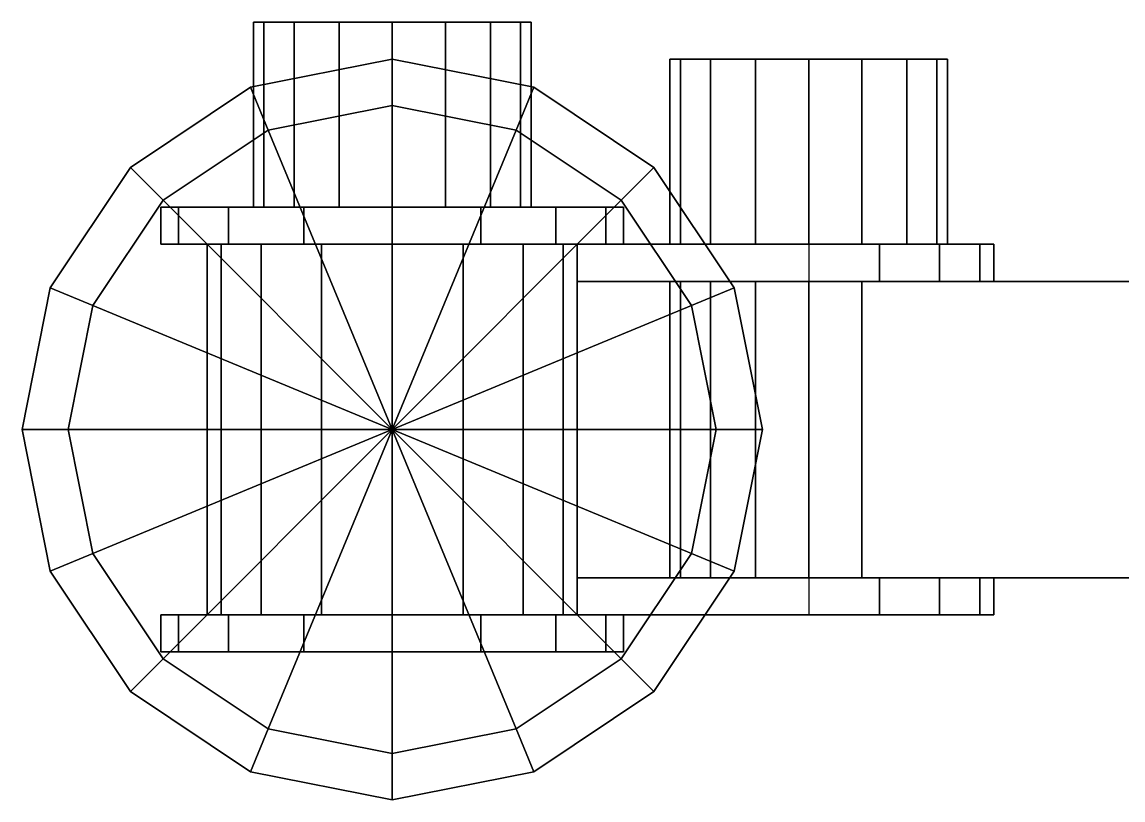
# Model space of a CAD drawing. Header units: metres. Extents: x -119 to 119, y -43 to 43.
# Drawn here: x -119 to 0, y -41.5 to 42.5 of the extents above; entities that cross this region are included whole.
import ezdxf

# ---------------------------------------------------------------- set-up
doc = ezdxf.new("R2010")
doc.units = ezdxf.units.M

msp = doc.modelspace()

# ---------------------------------------------------------------- linework, layer by layer
at = {"color": 5}
for points in [[(-78.961914, 42.506096, -25), (-92.820107, 42.506096, -30.74025), (-93.961914, 42.506096, -25), (-78.961914, 42.506096, -25)], [(-78.961914, 42.506096, -25), (-93.961914, 42.506096, -25), (-92.820107, 42.506096, -19.25975), (-78.961914, 42.506096, -25)], [(-92.820107, 42.506096, -30.74025), (-92.820107, 22.506096, -30.74025), (-93.961914, 22.506096, -25), (-93.961914, 42.506096, -25)], [(-93.961914, 42.506096, -25), (-93.961914, 22.506096, -25), (-92.820107, 22.506096, -19.25975), (-92.820107, 42.506096, -19.25975)], [(-78.961914, 42.506096, -25), (-89.568512, 42.506096, -35.606606), (-92.820107, 42.506096, -30.74025), (-78.961914, 42.506096, -25)], [(-78.961914, 42.506096, -25), (-92.820107, 42.506096, -19.25975), (-89.568512, 42.506096, -14.393394), (-78.961914, 42.506096, -25)], [(-89.568512, 42.506096, -35.606606), (-89.568512, 22.506096, -35.606606), (-92.820107, 22.506096, -30.74025), (-92.820107, 42.506096, -30.74025)], [(-92.820107, 42.506096, -19.25975), (-92.820107, 22.506096, -19.25975), (-89.568512, 22.506096, -14.393394), (-89.568512, 42.506096, -14.393394)], [(-78.961914, 42.506096, -25), (-84.702164, 42.506096, -38.858192), (-89.568512, 42.506096, -35.606606), (-78.961914, 42.506096, -25)], [(-78.961914, 42.506096, -25), (-89.568512, 42.506096, -14.393394), (-84.702164, 42.506096, -11.141808), (-78.961914, 42.506096, -25)], [(-84.702164, 42.506096, -38.858192), (-84.702164, 22.506096, -38.858192), (-89.568512, 22.506096, -35.606606), (-89.568512, 42.506096, -35.606606)], [(-89.568512, 42.506096, -14.393394), (-89.568512, 22.506096, -14.393394), (-84.702164, 22.506096, -11.141808), (-84.702164, 42.506096, -11.141808)], [(-78.961914, 42.506096, -25), (-78.961914, 42.506096, -40), (-84.702164, 42.506096, -38.858192), (-78.961914, 42.506096, -25)], [(-78.961914, 42.506096, -25), (-84.702164, 42.506096, -11.141808), (-78.961914, 42.506096, -10), (-78.961914, 42.506096, -25)], [(-78.961914, 42.506096, -40), (-78.961914, 22.506096, -40), (-84.702164, 22.506096, -38.858192), (-84.702164, 42.506096, -38.858192)], [(-84.702164, 42.506096, -11.141808), (-84.702164, 22.506096, -11.141808), (-78.961914, 22.506096, -10), (-78.961914, 42.506096, -10)], [(-78.961914, 42.506096, -25), (-73.221664, 42.506096, -38.858192), (-78.961914, 42.506096, -40), (-78.961914, 42.506096, -25)], [(-78.961914, 42.506096, -25), (-68.355309, 42.506096, -35.606606), (-73.221664, 42.506096, -38.858192), (-78.961914, 42.506096, -25)], [(-78.961914, 42.506096, -25), (-65.103722, 42.506096, -30.74025), (-68.355309, 42.506096, -35.606606), (-78.961914, 42.506096, -25)], [(-78.961914, 42.506096, -25), (-63.961914, 42.506096, -25), (-65.103722, 42.506096, -30.74025), (-78.961914, 42.506096, -25)], [(-78.961914, 42.506096, -25), (-65.103722, 42.506096, -19.25975), (-63.961914, 42.506096, -25), (-78.961914, 42.506096, -25)], [(-78.961914, 42.506096, -25), (-68.355309, 42.506096, -14.393394), (-65.103722, 42.506096, -19.25975), (-78.961914, 42.506096, -25)], [(-78.961914, 42.506096, -25), (-73.221664, 42.506096, -11.141808), (-68.355309, 42.506096, -14.393394), (-78.961914, 42.506096, -25)], [(-78.961914, 42.506096, -25), (-78.961914, 42.506096, -10), (-73.221664, 42.506096, -11.141808), (-78.961914, 42.506096, -25)], [(-73.221664, 42.506096, -38.858192), (-73.221664, 22.506096, -38.858192), (-78.961914, 22.506096, -40), (-78.961914, 42.506096, -40)], [(-78.961914, 42.506096, -10), (-78.961914, 22.506096, -10), (-73.221664, 22.506096, -11.141808), (-73.221664, 42.506096, -11.141808)], [(-68.355309, 42.506096, -35.606606), (-68.355309, 22.506096, -35.606606), (-73.221664, 22.506096, -38.858192), (-73.221664, 42.506096, -38.858192)], [(-73.221664, 42.506096, -11.141808), (-73.221664, 22.506096, -11.141808), (-68.355309, 22.506096, -14.393394), (-68.355309, 42.506096, -14.393394)], [(-65.103722, 42.506096, -30.74025), (-65.103722, 22.506096, -30.74025), (-68.355309, 22.506096, -35.606606), (-68.355309, 42.506096, -35.606606)], [(-68.355309, 42.506096, -14.393394), (-68.355309, 22.506096, -14.393394), (-65.103722, 22.506096, -19.25975), (-65.103722, 42.506096, -19.25975)], [(-63.961914, 42.506096, -25), (-63.961914, 22.506096, -25), (-65.103722, 22.506096, -30.74025), (-65.103722, 42.506096, -30.74025)], [(-65.103722, 42.506096, -19.25975), (-65.103722, 22.506096, -19.25975), (-63.961914, 22.506096, -25), (-63.961914, 42.506096, -25)], [(-48.961914, 38.506096, 80), (-48.961914, 18.506096, 80), (-47.820107, 18.506096, 85.74025), (-47.820107, 38.506096, 85.74025)], [(-47.820107, 38.506096, 74.25975), (-47.820107, 18.506096, 74.25975), (-48.961914, 18.506096, 80), (-48.961914, 38.506096, 80)], [(-33.961914, 38.506096, 80), (-48.961914, 38.506096, 80), (-47.820107, 38.506096, 85.74025), (-33.961914, 38.506096, 80)], [(-33.961914, 38.506096, 80), (-47.820107, 38.506096, 74.25975), (-48.961914, 38.506096, 80), (-33.961914, 38.506096, 80)], [(-47.820107, 38.506096, 85.74025), (-47.820107, 18.506096, 85.74025), (-44.56852, 18.506096, 90.606598), (-44.56852, 38.506096, 90.606598)], [(-44.56852, 38.506096, 69.393402), (-44.56852, 18.506096, 69.393402), (-47.820107, 18.506096, 74.25975), (-47.820107, 38.506096, 74.25975)], [(-33.961914, 38.506096, 80), (-47.820107, 38.506096, 85.74025), (-44.56852, 38.506096, 90.606598), (-33.961914, 38.506096, 80)], [(-33.961914, 38.506096, 80), (-44.56852, 38.506096, 69.393402), (-47.820107, 38.506096, 74.25975), (-33.961914, 38.506096, 80)], [(-44.56852, 38.506096, 90.606598), (-44.56852, 18.506096, 90.606598), (-39.702164, 18.506096, 93.8582), (-39.702164, 38.506096, 93.8582)], [(-39.702164, 38.506096, 66.1418), (-39.702164, 18.506096, 66.1418), (-44.56852, 18.506096, 69.393402), (-44.56852, 38.506096, 69.393402)], [(-33.961914, 38.506096, 80), (-44.56852, 38.506096, 90.606598), (-39.702164, 38.506096, 93.8582), (-33.961914, 38.506096, 80)], [(-33.961914, 38.506096, 80), (-39.702164, 38.506096, 66.1418), (-44.56852, 38.506096, 69.393402), (-33.961914, 38.506096, 80)], [(-39.702164, 38.506096, 93.8582), (-39.702164, 18.506096, 93.8582), (-33.961914, 18.506096, 95), (-33.961914, 38.506096, 95)], [(-33.961914, 38.506096, 65), (-33.961914, 18.506096, 65), (-39.702164, 18.506096, 66.1418), (-39.702164, 38.506096, 66.1418)], [(-33.961914, 38.506096, 80), (-39.702164, 38.506096, 93.8582), (-33.961914, 38.506096, 95), (-33.961914, 38.506096, 80)], [(-33.961914, 38.506096, 80), (-33.961914, 38.506096, 65), (-39.702164, 38.506096, 66.1418), (-33.961914, 38.506096, 80)], [(-33.961914, 38.506096, 95), (-33.961914, 18.506096, 95), (-28.221664, 18.506096, 93.8582), (-28.221664, 38.506096, 93.8582)], [(-28.221664, 38.506096, 66.1418), (-28.221664, 18.506096, 66.1418), (-33.961914, 18.506096, 65), (-33.961914, 38.506096, 65)], [(-33.961914, 38.506096, 80), (-33.961914, 38.506096, 95), (-28.221664, 38.506096, 93.8582), (-33.961914, 38.506096, 80)], [(-33.961914, 38.506096, 80), (-28.221664, 38.506096, 93.8582), (-23.355309, 38.506096, 90.606598), (-33.961914, 38.506096, 80)], [(-33.961914, 38.506096, 80), (-23.355309, 38.506096, 90.606598), (-20.103714, 38.506096, 85.74025), (-33.961914, 38.506096, 80)], [(-33.961914, 38.506096, 80), (-20.103714, 38.506096, 85.74025), (-18.961914, 38.506096, 80), (-33.961914, 38.506096, 80)], [(-33.961914, 38.506096, 80), (-18.961914, 38.506096, 80), (-20.103714, 38.506096, 74.25975), (-33.961914, 38.506096, 80)], [(-33.961914, 38.506096, 80), (-20.103714, 38.506096, 74.25975), (-23.355309, 38.506096, 69.393402), (-33.961914, 38.506096, 80)], [(-33.961914, 38.506096, 80), (-23.355309, 38.506096, 69.393402), (-28.221664, 38.506096, 66.1418), (-33.961914, 38.506096, 80)], [(-33.961914, 38.506096, 80), (-28.221664, 38.506096, 66.1418), (-33.961914, 38.506096, 65), (-33.961914, 38.506096, 80)], [(-28.221664, 38.506096, 93.8582), (-28.221664, 18.506096, 93.8582), (-23.355309, 18.506096, 90.606598), (-23.355309, 38.506096, 90.606598)], [(-23.355309, 38.506096, 69.393402), (-23.355309, 18.506096, 69.393402), (-28.221664, 18.506096, 66.1418), (-28.221664, 38.506096, 66.1418)], [(-23.355309, 38.506096, 90.606598), (-23.355309, 18.506096, 90.606598), (-20.103714, 18.506096, 85.74025), (-20.103714, 38.506096, 85.74025)], [(-20.103714, 38.506096, 74.25975), (-20.103714, 18.506096, 74.25975), (-23.355309, 18.506096, 69.393402), (-23.355309, 38.506096, 69.393402)], [(-20.103714, 38.506096, 85.74025), (-20.103714, 18.506096, 85.74025), (-18.961914, 18.506096, 80), (-18.961914, 38.506096, 80)], [(-18.961914, 38.506096, 80), (-18.961914, 18.506096, 80), (-20.103714, 18.506096, 74.25975), (-20.103714, 38.506096, 74.25975)]]:
    msp.add_3dface(points, dxfattribs=at)
at = {"color": 1}
for points in [[(-78.961914, 33.506096, -70), (-78.961914, 38.506096, -70), (-94.269257, 35.461273, -70), (-92.355835, 30.841881, -70)], [(-78.961914, 38.506096, -70), (-78.961914, 38.506096, -100), (-94.269257, 35.461273, -100), (-94.269257, 35.461273, -70)], [(-65.567993, 30.841881, -70), (-63.654579, 35.461273, -70), (-78.961914, 38.506096, -70), (-78.961914, 33.506096, -70)], [(-63.654579, 35.461273, -70), (-63.654579, 35.461273, -100), (-78.961914, 38.506096, -100), (-78.961914, 38.506096, -70)], [(-92.355835, 30.841881, -70), (-94.269257, 35.461273, -70), (-107.246185, 26.790367, -70), (-103.710648, 23.254829, -70)], [(-94.269257, 35.461273, -70), (-94.269257, 35.461273, -100), (-107.246185, 26.790367, -100), (-107.246185, 26.790367, -70)], [(-54.213181, 23.254829, -70), (-50.677643, 26.790367, -70), (-63.654579, 35.461273, -70), (-65.567993, 30.841881, -70)], [(-50.677643, 26.790367, -70), (-50.677643, 26.790367, -100), (-63.654579, 35.461273, -100), (-63.654579, 35.461273, -70)], [(-78.961914, -1.493904, -50), (-78.961914, 33.506096, -50), (-92.355835, 30.841881, -50), (-78.961914, -1.493904, -50)], [(-78.961914, 33.506096, -50), (-78.961914, 33.506096, -70), (-92.355835, 30.841881, -70), (-92.355835, 30.841881, -50)], [(-78.961914, -1.493904, -50), (-65.567993, 30.841881, -50), (-78.961914, 33.506096, -50), (-78.961914, -1.493904, -50)], [(-65.567993, 30.841881, -50), (-65.567993, 30.841881, -70), (-78.961914, 33.506096, -70), (-78.961914, 33.506096, -50)], [(-78.961914, -1.493904, -50), (-92.355835, 30.841881, -50), (-103.710648, 23.254829, -50), (-78.961914, -1.493904, -50)], [(-92.355835, 30.841881, -50), (-92.355835, 30.841881, -70), (-103.710648, 23.254829, -70), (-103.710648, 23.254829, -50)], [(-78.961914, -1.493904, -50), (-54.213181, 23.254829, -50), (-65.567993, 30.841881, -50), (-78.961914, -1.493904, -50)], [(-54.213181, 23.254829, -50), (-54.213181, 23.254829, -70), (-65.567993, 30.841881, -70), (-65.567993, 30.841881, -50)], [(-103.710648, 23.254829, -70), (-107.246185, 26.790367, -70), (-115.917099, 13.813431, -70), (-111.297699, 11.900017, -70)], [(-107.246185, 26.790367, -70), (-107.246185, 26.790367, -100), (-115.917099, 13.813431, -100), (-115.917099, 13.813431, -70)], [(-46.626129, 11.900017, -70), (-42.006737, 13.813431, -70), (-50.677643, 26.790367, -70), (-54.213181, 23.254829, -70)], [(-42.006737, 13.813431, -70), (-42.006737, 13.813431, -100), (-50.677643, 26.790367, -100), (-50.677643, 26.790367, -70)], [(-78.961914, -1.493904, -50), (-103.710648, 23.254829, -50), (-111.297699, 11.900017, -50), (-78.961914, -1.493904, -50)], [(-103.710648, 23.254829, -50), (-103.710648, 23.254829, -70), (-111.297699, 11.900017, -70), (-111.297699, 11.900017, -50)], [(-78.961914, -1.493904, -50), (-46.626129, 11.900017, -50), (-54.213181, 23.254829, -50), (-78.961914, -1.493904, -50)], [(-46.626129, 11.900017, -50), (-46.626129, 11.900017, -70), (-54.213181, 23.254829, -70), (-54.213181, 23.254829, -50)], [(-111.297699, 11.900017, -70), (-115.917099, 13.813431, -70), (-118.961914, -1.493904, -70), (-113.961914, -1.493904, -70)], [(-115.917099, 13.813431, -70), (-115.917099, 13.813431, -100), (-118.961914, -1.493904, -100), (-118.961914, -1.493904, -70)], [(-43.961914, -1.493904, -70), (-38.961914, -1.493904, -70), (-42.006737, 13.813431, -70), (-46.626129, 11.900017, -70)], [(-38.961914, -1.493904, -70), (-38.961914, -1.493904, -100), (-42.006737, 13.813431, -100), (-42.006737, 13.813431, -70)], [(-78.961914, -1.493904, -50), (-111.297699, 11.900017, -50), (-113.961914, -1.493904, -50), (-78.961914, -1.493904, -50)], [(-111.297699, 11.900017, -50), (-111.297699, 11.900017, -70), (-113.961914, -1.493904, -70), (-113.961914, -1.493904, -50)], [(-78.961914, -1.493904, -50), (-43.961914, -1.493904, -50), (-46.626129, 11.900017, -50), (-78.961914, -1.493904, -50)], [(-43.961914, -1.493904, -50), (-43.961914, -1.493904, -70), (-46.626129, 11.900017, -70), (-46.626129, 11.900017, -50)], [(-113.961914, -1.493904, -70), (-118.961914, -1.493904, -70), (-115.917099, -16.801239, -70), (-111.297699, -14.887825, -70)], [(-118.961914, -1.493904, -70), (-118.961914, -1.493904, -100), (-115.917099, -16.801239, -100), (-115.917099, -16.801239, -70)], [(-78.961914, -1.493904, -50), (-113.961914, -1.493904, -50), (-111.297699, -14.887825, -50), (-78.961914, -1.493904, -50)], [(-113.961914, -1.493904, -50), (-113.961914, -1.493904, -70), (-111.297699, -14.887825, -70), (-111.297699, -14.887825, -50)], [(-78.961914, -1.493904, -50), (-111.297699, -14.887825, -50), (-103.710648, -26.242641, -50), (-78.961914, -1.493904, -50)], [(-78.961914, -1.493904, -50), (-103.710648, -26.242641, -50), (-92.355835, -33.829689, -50), (-78.961914, -1.493904, -50)], [(-78.961914, -1.493904, -50), (-92.355835, -33.829689, -50), (-78.961914, -36.493904, -50), (-78.961914, -1.493904, -50)], [(-78.961914, -1.493904, -50), (-46.626129, -14.887825, -50), (-43.961914, -1.493904, -50), (-78.961914, -1.493904, -50)], [(-78.961914, -1.493904, -50), (-54.213181, -26.242641, -50), (-46.626129, -14.887825, -50), (-78.961914, -1.493904, -50)], [(-78.961914, -1.493904, -50), (-65.567993, -33.829689, -50), (-54.213181, -26.242641, -50), (-78.961914, -1.493904, -50)], [(-78.961914, -1.493904, -50), (-78.961914, -36.493904, -50), (-65.567993, -33.829689, -50), (-78.961914, -1.493904, -50)], [(-46.626129, -14.887825, -50), (-46.626129, -14.887825, -70), (-43.961914, -1.493904, -70), (-43.961914, -1.493904, -50)], [(-46.626129, -14.887825, -70), (-42.006737, -16.801239, -70), (-38.961914, -1.493904, -70), (-43.961914, -1.493904, -70)], [(-42.006737, -16.801239, -70), (-42.006737, -16.801239, -100), (-38.961914, -1.493904, -100), (-38.961914, -1.493904, -70)], [(-111.297699, -14.887825, -70), (-115.917099, -16.801239, -70), (-107.246185, -29.778175, -70), (-103.710648, -26.242641, -70)], [(-111.297699, -14.887825, -50), (-111.297699, -14.887825, -70), (-103.710648, -26.242641, -70), (-103.710648, -26.242641, -50)], [(-54.213181, -26.242641, -50), (-54.213181, -26.242641, -70), (-46.626129, -14.887825, -70), (-46.626129, -14.887825, -50)], [(-54.213181, -26.242641, -70), (-50.677643, -29.778175, -70), (-42.006737, -16.801239, -70), (-46.626129, -14.887825, -70)], [(-115.917099, -16.801239, -70), (-115.917099, -16.801239, -100), (-107.246185, -29.778175, -100), (-107.246185, -29.778175, -70)], [(-50.677643, -29.778175, -70), (-50.677643, -29.778175, -100), (-42.006737, -16.801239, -100), (-42.006737, -16.801239, -70)], [(-103.710648, -26.242641, -70), (-107.246185, -29.778175, -70), (-94.269257, -38.449085, -70), (-92.355835, -33.829689, -70)], [(-103.710648, -26.242641, -50), (-103.710648, -26.242641, -70), (-92.355835, -33.829689, -70), (-92.355835, -33.829689, -50)], [(-65.567993, -33.829689, -50), (-65.567993, -33.829689, -70), (-54.213181, -26.242641, -70), (-54.213181, -26.242641, -50)], [(-65.567993, -33.829689, -70), (-63.654579, -38.449085, -70), (-50.677643, -29.778175, -70), (-54.213181, -26.242641, -70)], [(-107.246185, -29.778175, -70), (-107.246185, -29.778175, -100), (-94.269257, -38.449085, -100), (-94.269257, -38.449085, -70)], [(-63.654579, -38.449085, -70), (-63.654579, -38.449085, -100), (-50.677643, -29.778175, -100), (-50.677643, -29.778175, -70)], [(-92.355835, -33.829689, -70), (-94.269257, -38.449085, -70), (-78.961914, -41.493904, -70), (-78.961914, -36.493904, -70)], [(-92.355835, -33.829689, -50), (-92.355835, -33.829689, -70), (-78.961914, -36.493904, -70), (-78.961914, -36.493904, -50)], [(-78.961914, -36.493904, -50), (-78.961914, -36.493904, -70), (-65.567993, -33.829689, -70), (-65.567993, -33.829689, -50)], [(-78.961914, -36.493904, -70), (-78.961914, -41.493904, -70), (-63.654579, -38.449085, -70), (-65.567993, -33.829689, -70)], [(-94.269257, -38.449085, -70), (-94.269257, -38.449085, -100), (-78.961914, -41.493904, -100), (-78.961914, -41.493904, -70)], [(-78.961914, -41.493904, -70), (-78.961914, -41.493904, -100), (-63.654579, -38.449085, -100), (-63.654579, -38.449085, -70)]]:
    msp.add_3dface(points, dxfattribs=at)
at = {"color": 2}
for points in [[(-103.961914, 22.506096, -50), (-53.961914, 22.506096, -50), (-53.961914, 22.506096, -25), (-103.961914, 22.506096, -25)], [(-78.961914, 22.506096, -25), (-102.058899, 22.506096, -15.432915), (-103.961914, 22.506096, -25), (-78.961914, 22.506096, -25)], [(-102.058899, 18.506096, -15.432915), (-102.058899, 22.506096, -15.432915), (-103.961914, 22.506096, -25), (-103.961914, 18.506096, -25)], [(-103.961914, 22.506096, -25), (-103.961914, 22.506096, -50), (-103.961914, 18.506096, -50), (-103.961914, 18.506096, -25)], [(-78.961914, 22.506096, -25), (-96.639587, 22.506096, -7.322327), (-102.058899, 22.506096, -15.432915), (-78.961914, 22.506096, -25)], [(-96.639587, 18.506096, -7.322327), (-96.639587, 22.506096, -7.322327), (-102.058899, 22.506096, -15.432915), (-102.058899, 18.506096, -15.432915)], [(-78.961914, 22.506096, -25), (-88.528999, 22.506096, -1.903015), (-96.639587, 22.506096, -7.322327), (-78.961914, 22.506096, -25)], [(-88.528999, 18.506096, -1.903015), (-88.528999, 22.506096, -1.903015), (-96.639587, 22.506096, -7.322327), (-96.639587, 18.506096, -7.322327)], [(-78.961914, 22.506096, -25), (-78.961914, 22.506096), (-88.528999, 22.506096, -1.903015), (-78.961914, 22.506096, -25)], [(-78.961914, 18.506096), (-78.961914, 22.506096), (-88.528999, 22.506096, -1.903015), (-88.528999, 18.506096, -1.903015)], [(-78.961914, 22.506096, -25), (-55.864929, 22.506096, -15.432915), (-61.284241, 22.506096, -7.322327), (-78.961914, 22.506096, -25)], [(-78.961914, 22.506096, -25), (-61.284241, 22.506096, -7.322327), (-69.394829, 22.506096, -1.903015), (-78.961914, 22.506096, -25)], [(-78.961914, 22.506096, -25), (-69.394829, 22.506096, -1.903015), (-78.961914, 22.506096), (-78.961914, 22.506096, -25)], [(-78.961914, 22.506096, -25), (-53.961914, 22.506096, -25), (-55.864929, 22.506096, -15.432915), (-78.961914, 22.506096, -25)], [(-69.394829, 18.506096, -1.903015), (-69.394829, 22.506096, -1.903015), (-78.961914, 22.506096), (-78.961914, 18.506096)], [(-61.284241, 18.506096, -7.322327), (-61.284241, 22.506096, -7.322327), (-69.394829, 22.506096, -1.903015), (-69.394829, 18.506096, -1.903015)], [(-55.864929, 18.506096, -15.432915), (-55.864929, 22.506096, -15.432915), (-61.284241, 22.506096, -7.322327), (-61.284241, 18.506096, -7.322327)], [(-53.961914, 18.506096, -25), (-53.961914, 22.506096, -25), (-55.864929, 22.506096, -15.432915), (-55.864929, 18.506096, -15.432915)], [(-53.961914, 22.506096, -25), (-53.961914, 22.506096, -50), (-53.961914, 18.506096, -50), (-53.961914, 18.506096, -25)], [(-78.961914, 18.506096, -25), (-102.058899, 18.506096, -15.432915), (-103.961914, 18.506096, -25), (-78.961914, 18.506096, -25)], [(-103.961914, 18.506096, -50), (-53.961914, 18.506096, -50), (-53.961914, 18.506096, -25), (-103.961914, 18.506096, -25)], [(-78.961914, 18.506096, -25), (-96.639587, 18.506096, -7.322327), (-102.058899, 18.506096, -15.432915), (-78.961914, 18.506096, -25)], [(-78.961914, 18.506096, -25), (-88.528999, 18.506096, -1.903015), (-96.639587, 18.506096, -7.322327), (-78.961914, 18.506096, -25)], [(-78.961914, 18.506096, -25), (-78.961914, 18.506096), (-88.528999, 18.506096, -1.903015), (-78.961914, 18.506096, -25)], [(-78.961914, 18.506096, -25), (-55.864929, 18.506096, -15.432915), (-61.284241, 18.506096, -7.322327), (-78.961914, 18.506096, -25)], [(-78.961914, 18.506096, -25), (-61.284241, 18.506096, -7.322327), (-69.394829, 18.506096, -1.903015), (-78.961914, 18.506096, -25)], [(-78.961914, 18.506096, -25), (-69.394829, 18.506096, -1.903015), (-78.961914, 18.506096), (-78.961914, 18.506096, -25)], [(-78.961914, 18.506096, -25), (-53.961914, 18.506096, -25), (-55.864929, 18.506096, -15.432915), (-78.961914, 18.506096, -25)], [(-58.961914, 18.506096, 50), (-33.961914, 18.506096, 58.797729), (-33.961914, 18.506096, 100), (-58.961914, 18.506096, 100)], [(-58.961914, 18.506096, 100), (-33.961914, 18.506096, 100), (-33.961914, 14.506096, 100), (-58.961914, 14.506096, 100)], [(-58.961914, 18.506096, 50), (-26.308243, 18.506096, 61.522415), (-26.308243, 14.506096, 61.522415), (-58.961914, 14.506096, 50)], [(-33.961914, 18.506096, 80), (-26.308243, 18.506096, 61.522415), (-33.961914, 18.506096, 58.797729), (-33.961914, 18.506096, 80)], [(-33.961914, 18.506096, 80), (-26.308243, 18.506096, 98.477585), (-33.961914, 18.506096, 100), (-33.961914, 18.506096, 80)], [(-33.961914, 18.506096, 80), (-19.819778, 18.506096, 94.142136), (-26.308243, 18.506096, 98.477585), (-33.961914, 18.506096, 80)], [(-33.961914, 18.506096, 80), (-15.484329, 18.506096, 87.653671), (-19.819778, 18.506096, 94.142136), (-33.961914, 18.506096, 80)], [(-33.961914, 18.506096, 80), (-13.961914, 18.506096, 80), (-15.484329, 18.506096, 87.653671), (-33.961914, 18.506096, 80)], [(-33.961914, 18.506096, 80), (-15.484329, 18.506096, 72.346329), (-13.961914, 18.506096, 80), (-33.961914, 18.506096, 80)], [(-33.961914, 18.506096, 80), (-19.819778, 18.506096, 65.857864), (-15.484329, 18.506096, 72.346329), (-33.961914, 18.506096, 80)], [(-33.961914, 18.506096, 80), (-26.308243, 18.506096, 61.522415), (-19.819778, 18.506096, 65.857864), (-33.961914, 18.506096, 80)], [(-26.308243, 14.506096, 98.477585), (-26.308243, 18.506096, 98.477585), (-33.961914, 18.506096, 100), (-33.961914, 14.506096, 100)], [(-19.819778, 14.506096, 94.142136), (-19.819778, 18.506096, 94.142136), (-26.308243, 18.506096, 98.477585), (-26.308243, 14.506096, 98.477585)], [(-26.308243, 14.506096, 61.522415), (-26.308243, 18.506096, 61.522415), (-19.819778, 18.506096, 65.857864), (-19.819778, 14.506096, 65.857864)], [(-15.484329, 14.506096, 87.653671), (-15.484329, 18.506096, 87.653671), (-19.819778, 18.506096, 94.142136), (-19.819778, 14.506096, 94.142136)], [(-19.819778, 14.506096, 65.857864), (-19.819778, 18.506096, 65.857864), (-15.484329, 18.506096, 72.346329), (-15.484329, 14.506096, 72.346329)], [(-13.961914, 14.506096, 80), (-13.961914, 18.506096, 80), (-15.484329, 18.506096, 87.653671), (-15.484329, 14.506096, 87.653671)], [(-15.484329, 14.506096, 72.346329), (-15.484329, 18.506096, 72.346329), (-13.961914, 18.506096, 80), (-13.961914, 14.506096, 80)], [(-58.961914, 14.506096, 50), (-33.961914, 14.506096, 58.797729), (-33.961914, 14.506096, 100), (-58.961914, 14.506096, 100)], [(-33.961914, 14.506096, 80), (-26.308243, 14.506096, 61.522415), (-19.819778, 14.506096, 65.857864), (-33.961914, 14.506096, 80)], [(-33.961914, 14.506096, 80), (-19.819778, 14.506096, 65.857864), (-15.484329, 14.506096, 72.346329), (-33.961914, 14.506096, 80)], [(-33.961914, 14.506096, 80), (-15.484329, 14.506096, 72.346329), (-13.961914, 14.506096, 80), (-33.961914, 14.506096, 80)], [(-33.961914, 14.506096, 80), (-13.961914, 14.506096, 80), (-15.484329, 14.506096, 87.653671), (-33.961914, 14.506096, 80)], [(-33.961914, 14.506096, 80), (-15.484329, 14.506096, 87.653671), (-19.819778, 14.506096, 94.142136), (-33.961914, 14.506096, 80)], [(-33.961914, 14.506096, 80), (-19.819778, 14.506096, 94.142136), (-26.308243, 14.506096, 98.477585), (-33.961914, 14.506096, 80)], [(-33.961914, 14.506096, 80), (-26.308243, 14.506096, 98.477585), (-33.961914, 14.506096, 100), (-33.961914, 14.506096, 80)], [(-33.961914, 14.506096, 80), (-26.308243, 14.506096, 61.522415), (-33.961914, 14.506096, 58.797729), (-33.961914, 14.506096, 80)], [(-58.961914, -17.493904, 50), (-26.308243, -17.493904, 61.522415), (-26.308243, -21.493904, 61.522415), (-58.961914, -21.493904, 50)], [(-58.961914, -17.493904, 100), (-33.961914, -17.493904, 100), (-33.961914, -21.493904, 100), (-58.961914, -21.493904, 100)], [(-58.961914, -17.493904, 50), (-33.961914, -17.493904, 58.797729), (-33.961914, -17.493904, 100), (-58.961914, -17.493904, 100)], [(-26.308243, -21.493904, 98.477585), (-26.308243, -17.493904, 98.477585), (-33.961914, -17.493904, 100), (-33.961914, -21.493904, 100)], [(-33.961914, -17.493904, 80), (-26.308243, -17.493904, 61.522415), (-19.819778, -17.493904, 65.857864), (-33.961914, -17.493904, 80)], [(-33.961914, -17.493904, 80), (-19.819778, -17.493904, 65.857864), (-15.484329, -17.493904, 72.346329), (-33.961914, -17.493904, 80)], [(-33.961914, -17.493904, 80), (-15.484329, -17.493904, 72.346329), (-13.961914, -17.493904, 80), (-33.961914, -17.493904, 80)], [(-33.961914, -17.493904, 80), (-13.961914, -17.493904, 80), (-15.484329, -17.493904, 87.653671), (-33.961914, -17.493904, 80)], [(-33.961914, -17.493904, 80), (-15.484329, -17.493904, 87.653671), (-19.819778, -17.493904, 94.142136), (-33.961914, -17.493904, 80)], [(-33.961914, -17.493904, 80), (-19.819778, -17.493904, 94.142136), (-26.308243, -17.493904, 98.477585), (-33.961914, -17.493904, 80)], [(-33.961914, -17.493904, 80), (-26.308243, -17.493904, 98.477585), (-33.961914, -17.493904, 100), (-33.961914, -17.493904, 80)], [(-33.961914, -17.493904, 80), (-26.308243, -17.493904, 61.522415), (-33.961914, -17.493904, 58.797729), (-33.961914, -17.493904, 80)], [(-26.308243, -21.493904, 61.522415), (-26.308243, -17.493904, 61.522415), (-19.819778, -17.493904, 65.857864), (-19.819778, -21.493904, 65.857864)], [(-19.819778, -21.493904, 94.142136), (-19.819778, -17.493904, 94.142136), (-26.308243, -17.493904, 98.477585), (-26.308243, -21.493904, 98.477585)], [(-19.819778, -21.493904, 65.857864), (-19.819778, -17.493904, 65.857864), (-15.484329, -17.493904, 72.346329), (-15.484329, -21.493904, 72.346329)], [(-15.484329, -21.493904, 87.653671), (-15.484329, -17.493904, 87.653671), (-19.819778, -17.493904, 94.142136), (-19.819778, -21.493904, 94.142136)], [(-15.484329, -21.493904, 72.346329), (-15.484329, -17.493904, 72.346329), (-13.961914, -17.493904, 80), (-13.961914, -21.493904, 80)], [(-13.961914, -21.493904, 80), (-13.961914, -17.493904, 80), (-15.484329, -17.493904, 87.653671), (-15.484329, -21.493904, 87.653671)], [(-78.961914, -21.493904, -25), (-102.058899, -21.493904, -15.432915), (-103.961914, -21.493904, -25), (-78.961914, -21.493904, -25)], [(-103.961914, -21.493904, -50), (-53.961914, -21.493904, -50), (-53.961914, -21.493904, -25), (-103.961914, -21.493904, -25)], [(-103.961914, -25.493904, -25), (-103.961914, -25.493904, -50), (-103.961914, -21.493904, -50), (-103.961914, -21.493904, -25)], [(-102.058899, -21.493904, -15.432915), (-102.058899, -25.493904, -15.432915), (-103.961914, -25.493904, -25), (-103.961914, -21.493904, -25)], [(-78.961914, -21.493904, -25), (-96.639587, -21.493904, -7.322327), (-102.058899, -21.493904, -15.432915), (-78.961914, -21.493904, -25)], [(-96.639587, -21.493904, -7.322327), (-96.639587, -25.493904, -7.322327), (-102.058899, -25.493904, -15.432915), (-102.058899, -21.493904, -15.432915)], [(-78.961914, -21.493904, -25), (-88.528999, -21.493904, -1.903015), (-96.639587, -21.493904, -7.322327), (-78.961914, -21.493904, -25)], [(-88.528999, -21.493904, -1.903015), (-88.528999, -25.493904, -1.903015), (-96.639587, -25.493904, -7.322327), (-96.639587, -21.493904, -7.322327)], [(-78.961914, -21.493904, -25), (-78.961914, -21.493904), (-88.528999, -21.493904, -1.903015), (-78.961914, -21.493904, -25)], [(-78.961914, -21.493904), (-78.961914, -25.493904), (-88.528999, -25.493904, -1.903015), (-88.528999, -21.493904, -1.903015)], [(-78.961914, -21.493904, -25), (-55.864929, -21.493904, -15.432915), (-61.284241, -21.493904, -7.322327), (-78.961914, -21.493904, -25)], [(-78.961914, -21.493904, -25), (-61.284241, -21.493904, -7.322327), (-69.394829, -21.493904, -1.903015), (-78.961914, -21.493904, -25)], [(-78.961914, -21.493904, -25), (-69.394829, -21.493904, -1.903015), (-78.961914, -21.493904), (-78.961914, -21.493904, -25)], [(-78.961914, -21.493904, -25), (-53.961914, -21.493904, -25), (-55.864929, -21.493904, -15.432915), (-78.961914, -21.493904, -25)], [(-69.394829, -21.493904, -1.903015), (-69.394829, -25.493904, -1.903015), (-78.961914, -25.493904), (-78.961914, -21.493904)], [(-61.284241, -21.493904, -7.322327), (-61.284241, -25.493904, -7.322327), (-69.394829, -25.493904, -1.903015), (-69.394829, -21.493904, -1.903015)], [(-55.864929, -21.493904, -15.432915), (-55.864929, -25.493904, -15.432915), (-61.284241, -25.493904, -7.322327), (-61.284241, -21.493904, -7.322327)], [(-58.961914, -21.493904, 50), (-33.961914, -21.493904, 58.797729), (-33.961914, -21.493904, 100), (-58.961914, -21.493904, 100)], [(-53.961914, -21.493904, -25), (-53.961914, -25.493904, -25), (-55.864929, -25.493904, -15.432915), (-55.864929, -21.493904, -15.432915)], [(-53.961914, -25.493904, -25), (-53.961914, -25.493904, -50), (-53.961914, -21.493904, -50), (-53.961914, -21.493904, -25)], [(-33.961914, -21.493904, 80), (-26.308243, -21.493904, 61.522415), (-33.961914, -21.493904, 58.797729), (-33.961914, -21.493904, 80)], [(-33.961914, -21.493904, 80), (-26.308243, -21.493904, 98.477585), (-33.961914, -21.493904, 100), (-33.961914, -21.493904, 80)], [(-33.961914, -21.493904, 80), (-19.819778, -21.493904, 94.142136), (-26.308243, -21.493904, 98.477585), (-33.961914, -21.493904, 80)], [(-33.961914, -21.493904, 80), (-15.484329, -21.493904, 87.653671), (-19.819778, -21.493904, 94.142136), (-33.961914, -21.493904, 80)], [(-33.961914, -21.493904, 80), (-13.961914, -21.493904, 80), (-15.484329, -21.493904, 87.653671), (-33.961914, -21.493904, 80)], [(-33.961914, -21.493904, 80), (-15.484329, -21.493904, 72.346329), (-13.961914, -21.493904, 80), (-33.961914, -21.493904, 80)], [(-33.961914, -21.493904, 80), (-19.819778, -21.493904, 65.857864), (-15.484329, -21.493904, 72.346329), (-33.961914, -21.493904, 80)], [(-33.961914, -21.493904, 80), (-26.308243, -21.493904, 61.522415), (-19.819778, -21.493904, 65.857864), (-33.961914, -21.493904, 80)], [(-78.961914, -25.493904, -25), (-102.058899, -25.493904, -15.432915), (-103.961914, -25.493904, -25), (-78.961914, -25.493904, -25)], [(-103.961914, -25.493904, -50), (-53.961914, -25.493904, -50), (-53.961914, -25.493904, -25), (-103.961914, -25.493904, -25)], [(-78.961914, -25.493904, -25), (-96.639587, -25.493904, -7.322327), (-102.058899, -25.493904, -15.432915), (-78.961914, -25.493904, -25)], [(-78.961914, -25.493904, -25), (-88.528999, -25.493904, -1.903015), (-96.639587, -25.493904, -7.322327), (-78.961914, -25.493904, -25)], [(-78.961914, -25.493904, -25), (-78.961914, -25.493904), (-88.528999, -25.493904, -1.903015), (-78.961914, -25.493904, -25)], [(-78.961914, -25.493904, -25), (-53.961914, -25.493904, -25), (-55.864929, -25.493904, -15.432915), (-78.961914, -25.493904, -25)], [(-78.961914, -25.493904, -25), (-69.394829, -25.493904, -1.903015), (-78.961914, -25.493904), (-78.961914, -25.493904, -25)], [(-78.961914, -25.493904, -25), (-61.284241, -25.493904, -7.322327), (-69.394829, -25.493904, -1.903015), (-78.961914, -25.493904, -25)], [(-78.961914, -25.493904, -25), (-55.864929, -25.493904, -15.432915), (-61.284241, -25.493904, -7.322327), (-78.961914, -25.493904, -25)]]:
    msp.add_3dface(points, dxfattribs=at)
at = {"color": 3}
for points in [[(-58.961914, 18.506096, 100), (-58.961914, -21.493904, 100), (-98.961914, -21.493904, 70), (-98.961914, 18.506096, 70)], [(-98.961914, 18.506096, 70), (-98.961914, -21.493904, 70), (-98.961914, -21.493904, -25), (-98.961914, 18.506096, -25)], [(-58.961914, 18.506096, 100), (-98.961914, 18.506096, 70), (-98.961914, 18.506096, -25), (-58.961914, 18.506096, -25)], [(-98.961914, -21.493904, -25), (-98.961914, 18.506096, -25), (-97.439507, 18.506096, -32.653671), (-97.439507, -21.493904, -32.653671)], [(-97.439507, -21.493904, -32.653671), (-97.439507, 18.506096, -32.653671), (-93.10405, 18.506096, -39.142136), (-93.10405, -21.493904, -39.142136)], [(-93.10405, -21.493904, -39.142136), (-93.10405, 18.506096, -39.142136), (-86.615585, 18.506096, -43.477592), (-86.615585, -21.493904, -43.477592)], [(-86.615585, -21.493904, -43.477592), (-86.615585, 18.506096, -43.477592), (-78.961914, 18.506096, -45), (-78.961914, -21.493904, -45)], [(-78.961914, -21.493904, -45), (-78.961914, 18.506096, -45), (-71.308243, 18.506096, -43.477592), (-71.308243, -21.493904, -43.477592)], [(-71.308243, -21.493904, -43.477592), (-71.308243, 18.506096, -43.477592), (-64.819778, 18.506096, -39.142136), (-64.819778, -21.493904, -39.142136)], [(-64.819778, -21.493904, -39.142136), (-64.819778, 18.506096, -39.142136), (-60.484322, 18.506096, -32.653671), (-60.484322, -21.493904, -32.653671)], [(-60.484322, -21.493904, -32.653671), (-60.484322, 18.506096, -32.653671), (-58.961914, 18.506096, -25), (-58.961914, -21.493904, -25)], [(-58.961914, 18.506096, 100), (-58.961914, -21.493904, 100), (-58.961914, -21.493904, -25), (-58.961914, 18.506096, -25)], [(-47.820107, -17.493904, 85.74025), (-47.820107, 14.506096, 85.74025), (-48.961914, 14.506096, 80), (-48.961914, -17.493904, 80)], [(-48.961914, -17.493904, 80), (-48.961914, 14.506096, 80), (-47.820107, 14.506096, 74.25975), (-47.820107, -17.493904, 74.25975)], [(-44.56852, -17.493904, 90.606598), (-44.56852, 14.506096, 90.606598), (-47.820107, 14.506096, 85.74025), (-47.820107, -17.493904, 85.74025)], [(-47.820107, -17.493904, 74.25975), (-47.820107, 14.506096, 74.25975), (-44.56852, 14.506096, 69.393402), (-44.56852, -17.493904, 69.393402)], [(-39.702164, -17.493904, 93.8582), (-39.702164, 14.506096, 93.8582), (-44.56852, 14.506096, 90.606598), (-44.56852, -17.493904, 90.606598)], [(-44.56852, -17.493904, 69.393402), (-44.56852, 14.506096, 69.393402), (-39.702164, 14.506096, 66.1418), (-39.702164, -17.493904, 66.1418)], [(-33.961914, -17.493904, 95), (-33.961914, 14.506096, 95), (-39.702164, 14.506096, 93.8582), (-39.702164, -17.493904, 93.8582)], [(-28.221664, 14.506096, 93.8582), (66.872269, 14.506096, 49.057037), (59.218597, 14.506096, 30.579437), (-39.702164, 14.506096, 66.1418)], [(-39.702164, 14.506096, 66.1418), (-39.702164, -17.493904, 66.1418), (59.218597, -17.493904, 30.579437), (59.218597, 14.506096, 30.579437)], [(-28.221664, -17.493904, 93.8582), (-28.221664, 14.506096, 93.8582), (-33.961914, 14.506096, 95), (-33.961914, -17.493904, 95)], [(-28.221664, 14.506096, 93.8582), (-28.221664, -17.493904, 93.8582), (66.872269, -17.493904, 49.057037), (66.872269, 14.506096, 49.057037)], [(-28.221664, -17.493904, 93.8582), (66.872269, -17.493904, 49.057037), (59.218597, -17.493904, 30.579437), (-39.702164, -17.493904, 66.1418)], [(-58.961914, -21.493904, 100), (-98.961914, -21.493904, 70), (-98.961914, -21.493904, -25), (-58.961914, -21.493904, -25)]]:
    msp.add_3dface(points, dxfattribs=at)

doc.saveas('drawing.dxf')
